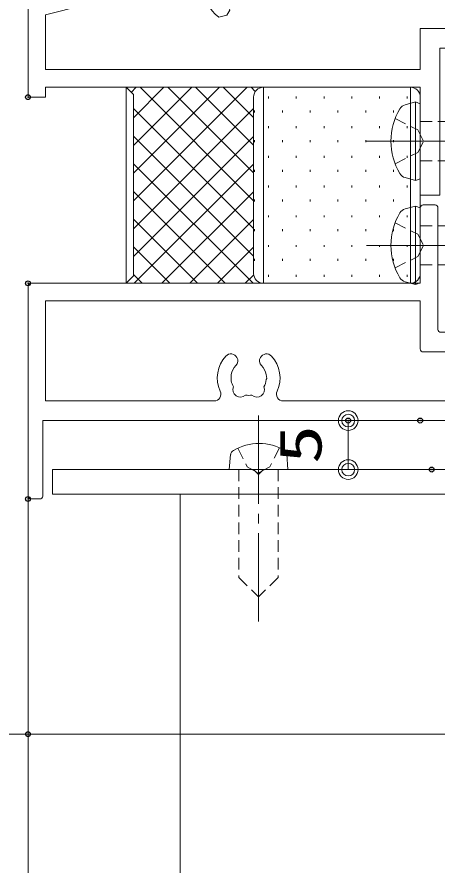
# Model space of a CAD drawing. Units: millimetres on the paper. Extents: x -395 to 395, y -281 to 281.
# Drawn here: x -276.4 to -233.6, y -85 to 1.5 of the extents above; entities that cross this region are included whole.
import ezdxf
from ezdxf.enums import TextEntityAlignment as Align

# ---------------------------------------------------------------- set-up
doc = ezdxf.new("R2010")
doc.units = ezdxf.units.MM
doc.header["$PDMODE"] = 32
doc.header["$PDSIZE"] = 0.5
doc.linetypes.add('CHAIN2', pattern=[12, 9, -1, 1, -1])
doc.linetypes.add('DASHED1', pattern=[1.8, 1.2, -0.6])
for name, color, linetype, lineweight in [('0-2_USERZ', 3, 'Continuous', 9), ('0-4__0-0_', 6, 'Continuous', 9), ('0-5_0', 7, 'Continuous', 9), ('0-8_SUNPOU', 3, 'Continuous', 9), ('0-9_SYMBOLS2', 134, 'Continuous', 9), ('0-A_PARTS2', 134, 'Continuous', 9), ('0-B_補助線', 134, 'Continuous', 9), ('0-C_PARTS3', 134, 'Continuous', 9), ('0-F_KATAZAI', 7, 'Continuous', 9)]:
    doc.layers.add(name, color=color, linetype=linetype, lineweight=lineweight)
doc.layers.add('0-6_DEFPOINTS', color=1, linetype='Continuous')
doc.styles.add('ＭＳ ゴシック', font='')
doc.styles.get('ＭＳ ゴシック').set_extended_font_data('MS Gothic')

# ---------------------------------------------------------------- blocks, each defined once
blk = doc.blocks.new('U36')
at = {"layer": '0-9_SYMBOLS2'}
for p, q in [((-20, -14), (-20, 0)), ((-20, -1.632), (-19.118, -0.75)), ((-20, -4.46), (-16.29, -0.75)), ((-20, -7.288), (-13.462, -0.75)), ((-20, -10.117), (-10.633, -0.75)), ((-20, -12.945), (-7.805, -0.75)), ((-7.833, -13), (-20, -0.833)), ((-5.005, -13), (-17.255, -0.75)), ((-17.226, -13), (-4.976, -0.75)), ((-2.176, -13), (-14.426, -0.75)), ((-14.398, -13), (-2.148, -0.75)), ((0, -12.348), (-11.598, -0.75)), ((0, -9.519), (-8.769, -0.75)), ((0, -6.691), (-5.941, -0.75)), ((0, -3.863), (-3.113, -0.75)), ((0, -1.034), (-0.517, -0.517)), ((-11.569, -13), (0, -1.431)), ((-10.662, -13), (-20, -3.662)), ((-8.741, -13), (0, -4.259)), ((-13.49, -13), (-20, -6.49)), ((-5.913, -13), (0, -7.087)), ((-16.318, -13), (-20, -9.318)), ((-3.084, -13), (0, -9.916)), ((-19.134, -13.013), (-20, -12.147)), ((-0.433, -13.178), (0, -12.744)), ((-1, -13), (-19, -13)), ((-19, -13), (-1, -13)), ((-17.71, -13.11), (-17.51, -13.11)), ((-14.68, -13.11), (-14.48, -13.11)), ((-11.65, -13.11), (-11.45, -13.11)), ((-8.62, -13.11), (-8.42, -13.11)), ((-5.59, -13.11), (-5.39, -13.11)), ((-2.56, -13.11), (-2.36, -13.11)), ((-20, -29), (-20, -14)), ((-19.325, -14.525), (-19.125, -14.525)), ((-16.295, -14.525), (-16.095, -14.525)), ((-13.265, -14.525), (-13.065, -14.525)), ((-10.235, -14.525), (-10.035, -14.525)), ((-7.205, -14.525), (-7.005, -14.525)), ((-4.175, -14.525), (-3.975, -14.525)), ((-1.145, -14.525), (-0.945, -14.525)), ((0, -14), (0, -29)), ((-17.71, -15.94), (-17.51, -15.94)), ((-14.68, -15.94), (-14.48, -15.94)), ((-11.65, -15.94), (-11.45, -15.94)), ((-8.62, -15.94), (-8.42, -15.94)), ((-5.59, -15.94), (-5.39, -15.94)), ((-2.56, -15.94), (-2.36, -15.94)), ((-19.325, -17.355), (-19.125, -17.355)), ((-16.295, -17.355), (-16.095, -17.355)), ((-13.265, -17.355), (-13.065, -17.355)), ((-10.235, -17.355), (-10.035, -17.355)), ((-7.205, -17.355), (-7.005, -17.355)), ((-4.175, -17.355), (-3.975, -17.355)), ((-1.145, -17.355), (-0.945, -17.355)), ((-17.71, -18.77), (-17.51, -18.77)), ((-14.68, -18.77), (-14.48, -18.77)), ((-11.65, -18.77), (-11.45, -18.77)), ((-8.62, -18.77), (-8.42, -18.77)), ((-5.59, -18.77), (-5.39, -18.77)), ((-2.56, -18.77), (-2.36, -18.77)), ((-19.325, -20.185), (-19.125, -20.185)), ((-16.295, -20.185), (-16.095, -20.185)), ((-13.265, -20.185), (-13.065, -20.185)), ((-10.235, -20.185), (-10.035, -20.185)), ((-7.205, -20.185), (-7.005, -20.185)), ((-4.175, -20.185), (-3.975, -20.185)), ((-1.145, -20.185), (-0.945, -20.185)), ((-17.71, -21.6), (-17.51, -21.6)), ((-14.68, -21.6), (-14.48, -21.6)), ((-11.65, -21.6), (-11.45, -21.6)), ((-8.62, -21.6), (-8.42, -21.6)), ((-5.59, -21.6), (-5.39, -21.6)), ((-2.56, -21.6), (-2.36, -21.6)), ((-19.325, -23.015), (-19.125, -23.015)), ((-16.295, -23.015), (-16.095, -23.015)), ((-13.265, -23.015), (-13.065, -23.015)), ((-10.235, -23.015), (-10.035, -23.015)), ((-7.205, -23.015), (-7.005, -23.015)), ((-4.175, -23.015), (-3.975, -23.015)), ((-1.145, -23.015), (-0.945, -23.015)), ((-17.71, -24.43), (-17.51, -24.43)), ((-14.68, -24.43), (-14.48, -24.43)), ((-11.65, -24.43), (-11.45, -24.43)), ((-8.62, -24.43), (-8.42, -24.43)), ((-5.59, -24.43), (-5.39, -24.43)), ((-2.56, -24.43), (-2.36, -24.43)), ((-19.325, -25.845), (-19.125, -25.845)), ((-16.295, -25.845), (-16.095, -25.845)), ((-13.265, -25.845), (-13.065, -25.845)), ((-10.235, -25.845), (-10.035, -25.845)), ((-7.205, -25.845), (-7.005, -25.845)), ((-4.175, -25.845), (-3.975, -25.845)), ((-1.145, -25.845), (-0.945, -25.845)), ((-17.71, -27.26), (-17.51, -27.26)), ((-14.68, -27.26), (-14.48, -27.26)), ((-11.65, -27.26), (-11.45, -27.26)), ((-8.62, -27.26), (-8.42, -27.26)), ((-5.59, -27.26), (-5.39, -27.26)), ((-2.56, -27.26), (-2.36, -27.26)), ((-19.325, -28.675), (-19.125, -28.675)), ((-16.295, -28.675), (-16.095, -28.675)), ((-13.265, -28.675), (-13.065, -28.675)), ((-10.235, -28.675), (-10.035, -28.675)), ((-7.205, -28.675), (-7.005, -28.675)), ((-4.175, -28.675), (-3.975, -28.675)), ((-1.145, -28.675), (-0.945, -28.675)), ((-1, -30), (-19, -30))]:
    blk.add_line(p, q, dxfattribs=at)
blk.add_lwpolyline([(-20, 0), (-19.25, -0.75), (-0.75, -0.75), (0, 0), (0, -14)], dxfattribs=at)
for centre, start, end in [((-19, -14), 90, 180), ((-19, -14), 90, 180), ((-1, -14), 0, 90), ((-1, -14), 0, 90), ((-19, -29), 180, 270), ((-1, -29), 270, 0)]:
    blk.add_arc(centre, 1, start, end, dxfattribs=at)
at = {"layer": '0-A_PARTS2'}
for p, q in [((-20, -14), (-20, 0)), ((-1, -13), (-19, -13)), ((-19, -13), (-1, -13)), ((-20, -29), (-20, -14)), ((0, -14), (0, -29)), ((-1, -30), (-19, -30))]:
    blk.add_line(p, q, dxfattribs=at)
blk.add_lwpolyline([(-20, 0), (-19.25, -0.75), (-0.75, -0.75), (0, 0), (0, -14)], dxfattribs=at)
for centre, start, end in [((-19, -14), 90, 180), ((-19, -14), 90, 180), ((-1, -14), 0, 90), ((-1, -14), 0, 90), ((-19, -29), 180, 270), ((-1, -29), 270, 0)]:
    blk.add_arc(centre, 1, start, end, dxfattribs=at)
at = {"layer": '0-B_補助線'}
for p, q in [((-20, 0), (0, 0)), ((0, -14), (-20, -14)), ((-20, -29), (0, -29))]:
    blk.add_line(p, q, dxfattribs=at)
blk = doc.blocks.new('U37')
at = {"layer": '0-C_PARTS3'}
for p, q in [((-0.5, 4), (-1.553, 3.719)), ((-0.5, 4), (-0.5, -4)), ((-0.5, 4), (0, 3.824)), ((0, 3.824), (0, -3.824)), ((4.6, 2), (11, 2)), ((10, 2), (12, 0)), ((11, 2), (13, 0)), ((4.6, 1.4), (10.6, 1.4)), ((11, -2), (13, 0)), ((4.6, -1.4), (8.2, -1.4)), ((8.2, -1.4), (8.2, -2)), ((4.6, -2), (11, -2)), ((-0.5, -4), (-1.553, -3.719)), ((-0.5, -4), (0, -3.824))]:
    blk.add_line(p, q, dxfattribs=at)
at = {"layer": '0-C_PARTS3', "linetype": 'DASHED1'}
for p, q in [((0, 2), (4.6, 2)), ((0, -2), (4.6, -2))]:
    blk.add_line(p, q, dxfattribs=at)
at = {"layer": '0-C_PARTS3', "linetype": 'CHAIN2'}
blk.add_line((-5.5, 0), (15.5, 0), dxfattribs=at)
at = {"layer": '0-C_PARTS3', "linetype": 'DASHED1'}
for points in [[(-2.579, 2.3), (-0.263, 1.145), (0.346, 0)], [(-2.579, -2.3), (-0.263, -1.145), (0.346, 0)]]:
    blk.add_lwpolyline(points, dxfattribs=at)
at = {"layer": '0-C_PARTS3'}
for centre, radius, start, end in [((-1.321, 2.85), 0.9, 104.93766, 149.41289), ((3.5, 0), 6.5, 149.41289, 210.58711), ((9.532, -1.333), 1.333, 90, 182.86598), ((-1.321, -2.85), 0.9, 210.58711, 255.06234)]:
    blk.add_arc(centre, radius, start, end, dxfattribs=at)
blk = doc.blocks.new('WAKU-U')
at = {"layer": '0-4__0-0_', "color": 7}
for points in [[(-18.5, -35.999), (-18, -36.499), (-18.5, -36.999)], [(-30.004, -53.499), (-29.504, -53.999), (-30.004, -54.499)]]:
    blk.add_lwpolyline(points, dxfattribs=at)
at = {"layer": '0-5_0'}
for p, q in [((-29.704, 0), (10.7, 0)), ((-30.004, -9.7), (-30.004, -0.3)), ((11, -0.3), (11, -8)), ((-28.204, -2.1), (-28.204, -9.7)), ((-23.3, -1.8), (-27.904, -1.8)), ((-23, -16.417), (-23, -2.1)), ((9.2, -1.8), (-20.7, -1.8)), ((9.5, -8.5), (9.5, -2.1)), ((15.5, -2.5), (17.2, -2.5)), ((17.5, -2.8), (17.5, -9.5)), ((14.5, -3.75), (14.5, -3.5)), ((15.069, -3.778), (14.931, -3.922)), ((15.25, -3.7), (16, -3.7)), ((11.5, -8.5), (15.5, -8.5)), ((-28.504, -10), (-29.704, -10)), ((17, -10), (11, -10)), ((-27.318, -18.8), (-27.308, -18.8)), ((-27.318, -21.2), (-27.308, -21.2)), ((-30.004, -29.7), (-30.004, -24.798)), ((-29.704, -24.498), (-27.565, -24.498)), ((-16, -24.798), (-16, -48.2)), ((-27.504, -27.298), (-27.504, -29.7)), ((-18.8, -26.998), (-27.204, -26.998)), ((-18.5, -35.999), (-18.5, -27.298)), ((-27.804, -30), (-29.704, -30)), ((-18.5, -45.7), (-18.5, -36.999)), ((-29.704, -43), (-27.804, -43)), ((-30.004, -53.499), (-30.004, -43.3)), ((-27.504, -43.3), (-27.504, -45.7)), ((-27.204, -46), (-18.8, -46)), ((-28.004, -48.8), (-28.004, -59.7)), ((-23.3, -48.5), (-27.704, -48.5)), ((-23, -73.976), (-23, -48.8)), ((-21, -48.8), (-21, -63.5)), ((-16.3, -48.5), (-20.7, -48.5)), ((-30.004, -57.9), (-30.004, -54.499)), ((-43.004, -59.7), (-43.004, -58.5)), ((-42.704, -58.2), (-30.304, -58.2)), ((-25.174, -75.711), (-25.289, -75.658)), ((-27.448, -76.3), (-27.438, -76.3)), ((-27.448, -78.7), (-27.438, -78.7)), ((-13, -98.8), (-13, -99.7)), ((-13.3, -100), (-34.704, -100))]:
    blk.add_line(p, q, dxfattribs=at)
for points in [[(-21, -2.1), (-21, -24.498), (-16.3, -24.498)], [(16, -8), (16, -6.1), (15.4, -5.5), (16, -4.9), (16, -3.7)], [(-25.044, -18.211), (-25.159, -18.158), (-25.553, -18.227)], [(-35.004, -99.7), (-35.004, -60), (-42.704, -60)], [(-28.304, -60), (-33.204, -60), (-33.204, -98.2), (-23, -98.2), (-23, -81.024)], [(-21, -63.5), (-21, -98.5), (-13.3, -98.5)], [(-25.174, -75.711), (-25.289, -75.658), (-25.683, -75.727)]]:
    blk.add_lwpolyline(points, dxfattribs=at)
for centre, radius, start, end in [((-29.704, -0.3), 0.3, 90, 180), ((10.7, -0.3), 0.3, 360, 90), ((-27.904, -2.1), 0.3, 90, 180), ((-23.3, -2.1), 0.3, 0, 90), ((-20.7, -2.1), 0.3, 90, 180), ((9.2, -2.1), 0.3, 0, 90), ((15.5, -3.5), 1, 90, 180), ((17.2, -2.8), 0.3, 0, 90), ((14.75, -3.75), 0.25, 180, 316.39718), ((15.25, -3.95), 0.25, 90, 136.39718), ((11, -8.5), 1.5, 180, 270), ((11.5, -8), 0.5, 180, 270), ((15.5, -8), 0.5, 270, 0), ((17, -9.5), 0.5, 270, 0), ((-29.704, -9.7), 0.3, 180, 270), ((-28.504, -9.7), 0.3, 270, 0), ((-23.7, -16.417), 0.7, 246.74202, 0), ((-25.24, -20), 3.2, 66.74202, 133.7398), ((-26.968, -18.194), 0.7, 133.7398, 240), ((-26.968, -18.194), 0.7, 240, 313.7398), ((-25.24, -20), 1.8, 100, 133.7398), ((-25.24, -20), 1.8, 59.14685, 83.7398), ((-24.011, -19.14), 0.75, 315.95278, 114.04722), ((-25.24, -20), 1.8, 349.14685, 10.85315), ((-24.011, -20.86), 0.75, 245.95278, 44.04722), ((-26.968, -21.806), 0.7, 120, 226.2602), ((-26.968, -21.806), 0.7, 46.2602, 120), ((-25.24, -20), 1.8, 226.2602, 260), ((-25.24, -20), 1.8, 260, 300.85315), ((-25.24, -20), 3.2, 226.2602, 236.39324), ((-27.565, -23.498), 1, 270, 56.39324), ((-29.704, -24.798), 0.3, 90, 180), ((-16.3, -24.798), 0.3, 0, 90), ((-27.204, -27.298), 0.3, 90, 180), ((-18.8, -27.298), 0.3, 0, 90), ((-29.704, -29.7), 0.3, 180, 270), ((-27.804, -29.7), 0.3, 270, 0), ((-29.704, -43.3), 0.3, 90, 180), ((-27.804, -43.3), 0.3, 0, 90), ((-27.204, -45.7), 0.3, 180, 270), ((-18.8, -45.7), 0.3, 270, 0), ((-16.3, -48.2), 0.3, 270, 0), ((-27.704, -48.8), 0.3, 90, 180), ((-23.3, -48.8), 0.3, 0, 90), ((-20.7, -48.8), 0.3, 90, 180), ((-30.304, -57.9), 0.3, 270, 0), ((-42.704, -58.5), 0.3, 90, 180), ((-42.704, -59.7), 0.3, 180, 270), ((-28.304, -59.7), 0.3, 270, 360), ((-25.37, -77.5), 3.2, 64.64629, 133.7398), ((-23.7, -73.976), 0.7, 244.64629, 0), ((-27.098, -75.694), 0.7, 133.7398, 240), ((-25.37, -77.5), 1.8, 100, 133.7398), ((-25.37, -77.5), 1.8, 59.14685, 83.7398), ((-24.141, -76.64), 0.75, 315.95278, 114.04722), ((-27.098, -75.694), 0.7, 240, 313.7398), ((-24.141, -78.36), 0.75, 245.95278, 44.04722), ((-25.37, -77.5), 1.8, 349.14685, 10.85315), ((-27.098, -79.306), 0.7, 120, 226.2602), ((-27.098, -79.306), 0.7, 46.2602, 120), ((-25.37, -77.5), 1.8, 226.2602, 260), ((-25.37, -77.5), 1.8, 260, 300.85315), ((-25.37, -77.5), 3.2, 226.2602, 295.35371), ((-23.7, -81.024), 0.7, 360, 115.35371), ((-13.3, -98.8), 0.3, 0, 90), ((-34.704, -99.7), 0.3, 180, 270), ((-13.3, -99.7), 0.3, 270, 0)]:
    blk.add_arc(centre, radius, start, end, dxfattribs=at)
blk = doc.blocks.new('DOT1')
at = {"layer": '0-5_0'}
blk.add_line((0, 0), (-1, 0), dxfattribs=at)
for radius in [0.5, 0.325]:
    blk.add_circle((0, 0), radius, dxfattribs=at)
blk = doc.blocks.new('A$C73D11E19')
at = {"layer": '0-C_PARTS3'}
blk.add_line((0, 3), (1.521, 2.836), dxfattribs=at)
at = {"layer": '0-C_PARTS3', "linetype": 'DASHED1'}
for p, q in [((-11, 2), (-13, 0)), ((0, 2), (-11, 2)), ((-11, -2), (-13, 0)), ((0, -2), (-11, -2))]:
    blk.add_line(p, q, dxfattribs=at)
at = {"layer": '0-C_PARTS3', "linetype": 'CHAIN2'}
blk.add_line((5.5, 0), (-15.5, 0), dxfattribs=at)
at = {"layer": '0-C_PARTS3'}
blk.add_lwpolyline([(0, 3), (0, -3), (1.579, -2.877)], dxfattribs=at)
at = {"layer": '0-C_PARTS3', "linetype": 'DASHED1'}
for points in [[(2.179, 2.101), (0.263, 1.145), (-0.346, 0)], [(2.232, -2.127), (0.263, -1.145), (-0.346, 0)]]:
    blk.add_lwpolyline(points, dxfattribs=at)
at = {"layer": '0-C_PARTS3'}
for centre, radius, start, end in [((1.482, 2.337), 0.5, 24.85349, 85.56298), ((-2.328, -0.069), 5.002, 328.46047, 31.53953), ((1.541, -2.379), 0.5, 274.43702, 322.15918)]:
    blk.add_arc(centre, radius, start, end, dxfattribs=at)
blk = doc.blocks.new('AT-UL')
at = {"layer": '0-F_KATAZAI'}
blk.add_lwpolyline([(0, -8), (0.5, -7.5), (0, -7), (0, 0), (15, 0), (15, -2.5), (2.5, -2.5), (2.5, -90), (0, -90), (0, -69.5), (0.5, -69), (0, -68.5), (0, -8), (0.5, -7.5), (0, -7)], dxfattribs=at)
blk = doc.blocks.new('A$C72A42EE2')
at = {"layer": '0-F_KATAZAI'}
for points in [[(-100, -65), (-100, -75), (-98.2, -75), (-98.2, -74), (-60, -74), (-60, -85), (-58, -85), (-58, -70.002), (-43, -70.002), (-43, -68.002), (-46, -68.002), (-46, -57.998)], [(-82.86, -62.683), (-98.2, -66.604), (-98.2, -72.2), (-60, -72.2), (-60, -68.002), (-48.5, -68.002), (-48.5, -53.9), (-75.844, -60.889)], [(-79.645, -65.76), (-79.46, -66.006), (-79.426, -66.14), (-79.714, -66.627), (-80.552, -66.841)]]:
    blk.add_lwpolyline(points, dxfattribs=at)
blk.add_arc((-78.732, -64.208), 3.2, 169.18852, 235.35369, dxfattribs=at)

msp = doc.modelspace()

# ---------------------------------------------------------------- linework, layer by layer
at = {"layer": '0-2_USERZ'}
for p, q in [((-237.277, -39.645), (-244.618, -39.645)), ((-242.618, -42.645), (-242.618, -41.645)), ((-236.105, -44.645), (-244.618, -44.645)), ((-275.266, -47.345), (-275.266, -170.479))]:
    msp.add_line(p, q, dxfattribs=at)
msp.add_lwpolyline([(-185.266, -170.479), (-185.266, -47.145), (-259.766, -47.145), (-259.766, -170.479)], dxfattribs=at)
at = {"layer": '0-6_DEFPOINTS'}
for p in [(-275.266, -6.641), (-275.266, -25.641), (-275.266, -25.641), (-242.618, -39.645), (-235.277, -39.645), (-234.105, -44.645), (-275.266, -47.645), (-275.266, -71.645)]:
    msp.add_point(p, dxfattribs=at)
at = {"layer": '0-8_SUNPOU'}
msp.add_line((-185.266, -71.645), (-315.746, -71.645), dxfattribs=at)

# ---------------------------------------------------------------- block references
at = {"layer": '0-2_USERZ'}
msp.add_blockref('A$C72A42EE2', (-175.266, 68.359), dxfattribs=at)
at = {"layer": '0-2_USERZ', "xscale": 2, "yscale": 2}
for p, rotation in [((-242.618, -39.645), 90), ((-242.618, -44.645), 270)]:
    msp.add_blockref('DOT1', p, dxfattribs=dict(at, rotation=rotation))
at = {"layer": '0-2_USERZ'}
for name, p, rotation in [('A$C73D11E19', (-251.766, -44.645), 90), ('AT-UL', (-182.766, -44.645), 270)]:
    msp.add_blockref(name, p, dxfattribs=dict(at, rotation=rotation))
at = {"layer": '0-5_0', "rotation": 90}
msp.add_blockref('U36', (-265.266, -5.641), dxfattribs=at)
at = {"layer": '0-C_PARTS3'}
for p in [(-235.266, -11.141), (-235.266, -21.769)]:
    msp.add_blockref('U37', p, dxfattribs=at)
at = {"layer": '0-F_KATAZAI', "rotation": 270}
msp.add_blockref('WAKU-U', (-175.266, -60.645), dxfattribs=at)

# ---------------------------------------------------------------- texts
at = {"layer": '0-2_USERZ', "style": 'ＭＳ ゴシック', "width": 1.35}
msp.add_text('5', height=4.333, rotation=90, dxfattribs=at).set_placement((-244.035, -44.074), align=Align.BOTTOM_LEFT)

doc.saveas('drawing.dxf')
